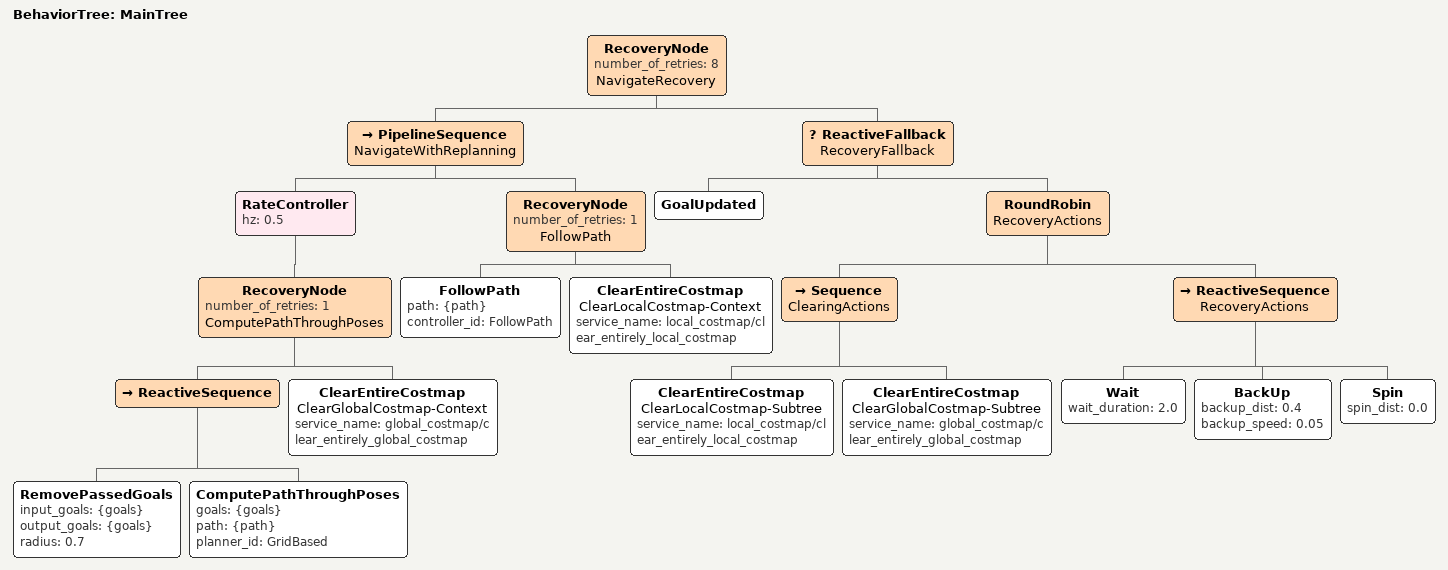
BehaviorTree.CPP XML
<root main_tree_to_execute="MainTree">
  <BehaviorTree ID="MainTree">
    <RecoveryNode number_of_retries="8" name="NavigateRecovery">
      <PipelineSequence name="NavigateWithReplanning">
        <RateController hz="0.5">
          <RecoveryNode number_of_retries="1" name="ComputePathThroughPoses">
            <ReactiveSequence>
              <RemovePassedGoals input_goals="{goals}" output_goals="{goals}" radius="0.7"/>
              <ComputePathThroughPoses goals="{goals}" path="{path}" planner_id="GridBased"/>
            </ReactiveSequence>
            <ClearEntireCostmap name="ClearGlobalCostmap-Context" service_name="global_costmap/clear_entirely_global_costmap"/>
          </RecoveryNode>
        </RateController>
        <RecoveryNode number_of_retries="1" name="FollowPath">
          <FollowPath path="{path}" controller_id="FollowPath"/>
          <ClearEntireCostmap name="ClearLocalCostmap-Context" service_name="local_costmap/clear_entirely_local_costmap"/>
        </RecoveryNode>
      </PipelineSequence>
      <ReactiveFallback name="RecoveryFallback">
        <GoalUpdated/>
        <RoundRobin name="RecoveryActions">
          <Sequence name="ClearingActions">
            <ClearEntireCostmap name="ClearLocalCostmap-Subtree" service_name="local_costmap/clear_entirely_local_costmap"/>
            <ClearEntireCostmap name="ClearGlobalCostmap-Subtree" service_name="global_costmap/clear_entirely_global_costmap"/>
          </Sequence>
          <ReactiveSequence name="RecoveryActions">
            <Wait wait_duration="2.0"/>
            <BackUp backup_dist="0.4" backup_speed="0.05"/>
            <Spin spin_dist="0.0"/>
          </ReactiveSequence>
        </RoundRobin>
      </ReactiveFallback>
    </RecoveryNode>
  </BehaviorTree>
</root>
